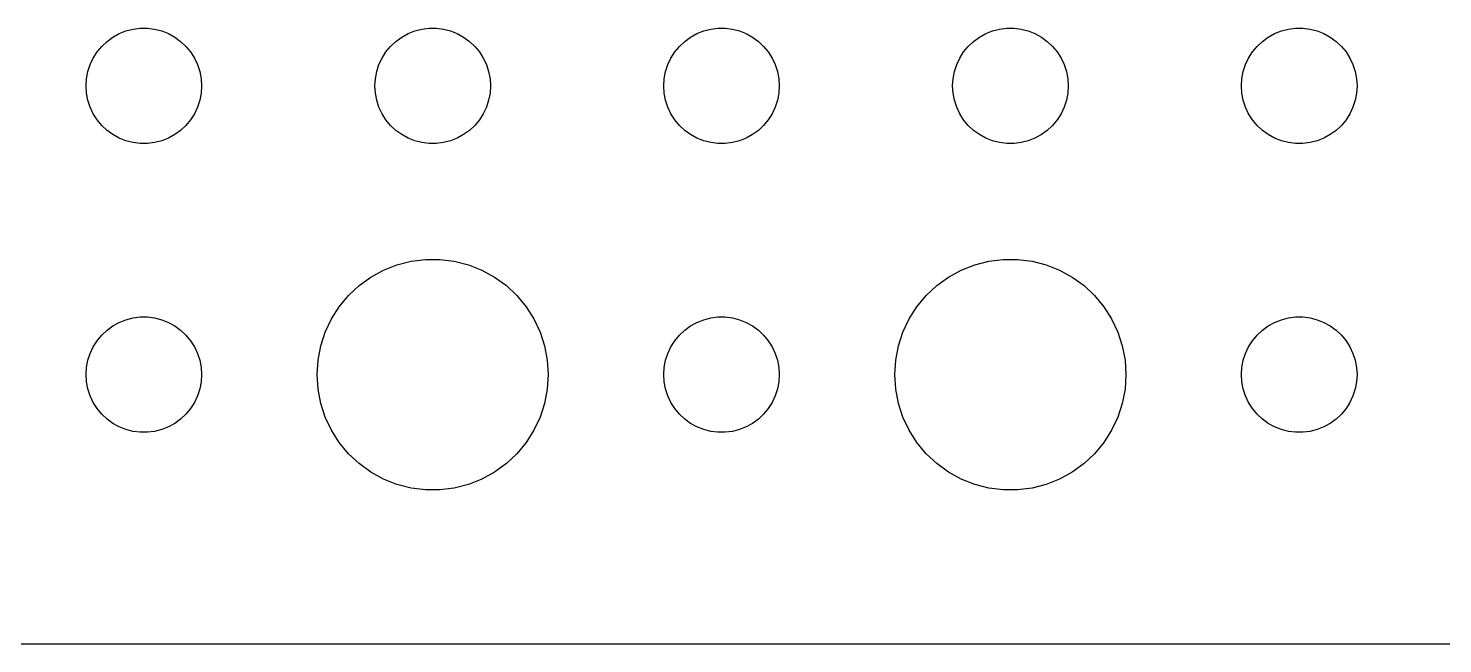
# Model space of a CAD drawing. Header units: metres. Extents: x -150 to 150, y -22 to 22.
# Drawn here: x 72 to 108.72, y -21.99 to -6 of the extents above; entities that cross this region are included whole.
import ezdxf

# ---------------------------------------------------------------- set-up
doc = ezdxf.new("R2010")
doc.units = ezdxf.units.M

msp = doc.modelspace()

# ---------------------------------------------------------------- linework, layer by layer
for p, q in [((74.0439, -6.34422), (74.1963, -6.23351)), ((74.1963, -6.23351), (74.3613, -6.14275)), ((74.3613, -6.14275), (74.5365, -6.07341)), ((74.5365, -6.07341), (74.7189, -6.02657)), ((74.7189, -6.02657), (74.9058, -6.00294)), ((74.9058, -6.00294), (75.0942, -6.00294)), ((75.0942, -6.00294), (75.2811, -6.02657)), ((75.2811, -6.02657), (75.4635, -6.07341)), ((75.4635, -6.07341), (75.6387, -6.14275)), ((75.6387, -6.14275), (75.8037, -6.23351)), ((75.8037, -6.23351), (75.9561, -6.34422)), ((81.5439, -6.34422), (81.6963, -6.23351)), ((81.6963, -6.23351), (81.8613, -6.14275)), ((81.8613, -6.14275), (82.0365, -6.07341)), ((82.0365, -6.07341), (82.2189, -6.02657)), ((82.2189, -6.02657), (82.4058, -6.00294)), ((82.4058, -6.00294), (82.5942, -6.00294)), ((82.5942, -6.00294), (82.7811, -6.02657)), ((82.7811, -6.02657), (82.9635, -6.07341)), ((82.9635, -6.07341), (83.1387, -6.14275)), ((83.1387, -6.14275), (83.3037, -6.23351)), ((83.3037, -6.23351), (83.4561, -6.34422)), ((89.0439, -6.34422), (89.1963, -6.23351)), ((89.1963, -6.23351), (89.3613, -6.14275)), ((89.3613, -6.14275), (89.5365, -6.07341)), ((89.5365, -6.07341), (89.7189, -6.02657)), ((89.7189, -6.02657), (89.9058, -6.00294)), ((89.9058, -6.00294), (90.0942, -6.00294)), ((90.0942, -6.00294), (90.2811, -6.02657)), ((90.2811, -6.02657), (90.4635, -6.07341)), ((90.4635, -6.07341), (90.6387, -6.14275)), ((90.6387, -6.14275), (90.8037, -6.23351)), ((90.8037, -6.23351), (90.9561, -6.34422)), ((96.5439, -6.34422), (96.6963, -6.23351)), ((96.6963, -6.23351), (96.8613, -6.14275)), ((96.8613, -6.14275), (97.0365, -6.07341)), ((97.0365, -6.07341), (97.2189, -6.02657)), ((97.2189, -6.02657), (97.4058, -6.00294)), ((97.4058, -6.00294), (97.5942, -6.00294)), ((97.5942, -6.00294), (97.7811, -6.02657)), ((97.7811, -6.02657), (97.9635, -6.07341)), ((97.9635, -6.07341), (98.1387, -6.14275)), ((98.1387, -6.14275), (98.3037, -6.23351)), ((98.3037, -6.23351), (98.4561, -6.34422)), ((104.044, -6.34422), (104.196, -6.23351)), ((104.196, -6.23351), (104.361, -6.14275)), ((104.361, -6.14275), (104.536, -6.07341)), ((104.536, -6.07341), (104.719, -6.02657)), ((104.719, -6.02657), (104.906, -6.00294)), ((104.906, -6.00294), (105.094, -6.00294)), ((105.094, -6.00294), (105.281, -6.02657)), ((105.281, -6.02657), (105.464, -6.07341)), ((105.464, -6.07341), (105.639, -6.14275)), ((105.639, -6.14275), (105.804, -6.23351)), ((105.804, -6.23351), (105.956, -6.34422)), ((73.7865, -6.61832), (73.9065, -6.47318)), ((73.9065, -6.47318), (74.0439, -6.34422)), ((75.9561, -6.34422), (76.0934, -6.47318)), ((76.0934, -6.47318), (76.2135, -6.61832)), ((81.2865, -6.61832), (81.4065, -6.47318)), ((81.4065, -6.47318), (81.5439, -6.34422)), ((83.4561, -6.34422), (83.5934, -6.47318)), ((83.5934, -6.47318), (83.7135, -6.61832)), ((88.7865, -6.61832), (88.9065, -6.47318)), ((88.9065, -6.47318), (89.0439, -6.34422)), ((90.9561, -6.34422), (91.0934, -6.47318)), ((91.0934, -6.47318), (91.2135, -6.61832)), ((96.2865, -6.61832), (96.4065, -6.47318)), ((96.4065, -6.47318), (96.5439, -6.34422)), ((98.4561, -6.34422), (98.5934, -6.47318)), ((98.5934, -6.47318), (98.7135, -6.61832)), ((103.786, -6.61832), (103.907, -6.47318)), ((103.907, -6.47318), (104.044, -6.34422)), ((105.956, -6.34422), (106.093, -6.47318)), ((106.093, -6.47318), (106.214, -6.61832)), ((73.5471, -7.12695), (73.6053, -6.9478)), ((73.6053, -6.9478), (73.6855, -6.77736)), ((73.6855, -6.77736), (73.7865, -6.61832)), ((76.2135, -6.61832), (76.3145, -6.77736)), ((76.3145, -6.77736), (76.3947, -6.9478)), ((76.3947, -6.9478), (76.4529, -7.12695)), ((81.0471, -7.12695), (81.1053, -6.9478)), ((81.1053, -6.9478), (81.1855, -6.77736)), ((81.1855, -6.77736), (81.2865, -6.61832)), ((83.7135, -6.61832), (83.8145, -6.77736)), ((83.8145, -6.77736), (83.8947, -6.9478)), ((83.8947, -6.9478), (83.9529, -7.12695)), ((88.5471, -7.12695), (88.6053, -6.9478)), ((88.6053, -6.9478), (88.6855, -6.77736)), ((88.6855, -6.77736), (88.7865, -6.61832)), ((91.2135, -6.61832), (91.3145, -6.77736)), ((91.3145, -6.77736), (91.3947, -6.9478)), ((91.3947, -6.9478), (91.4529, -7.12695)), ((96.0471, -7.12695), (96.1053, -6.9478)), ((96.1053, -6.9478), (96.1855, -6.77736)), ((96.1855, -6.77736), (96.2865, -6.61832)), ((98.7135, -6.61832), (98.8145, -6.77736)), ((98.8145, -6.77736), (98.8947, -6.9478)), ((98.8947, -6.9478), (98.9529, -7.12695)), ((103.547, -7.12695), (103.605, -6.9478)), ((103.605, -6.9478), (103.686, -6.77736)), ((103.686, -6.77736), (103.786, -6.61832)), ((106.214, -6.61832), (106.314, -6.77736)), ((106.314, -6.77736), (106.395, -6.9478)), ((106.395, -6.9478), (106.453, -7.12695)), ((73.5, -7.5), (73.5118, -7.312)), ((73.5118, -7.312), (73.5471, -7.12695)), ((76.4529, -7.12695), (76.4882, -7.312)), ((76.4882, -7.312), (76.5, -7.5)), ((81, -7.5), (81.0118, -7.312)), ((81.0118, -7.312), (81.0471, -7.12695)), ((83.9529, -7.12695), (83.9882, -7.312)), ((83.9882, -7.312), (84, -7.5)), ((88.5, -7.5), (88.5118, -7.312)), ((88.5118, -7.312), (88.5471, -7.12695)), ((91.4529, -7.12695), (91.4882, -7.312)), ((91.4882, -7.312), (91.5, -7.5)), ((96, -7.5), (96.0118, -7.312)), ((96.0118, -7.312), (96.0471, -7.12695)), ((98.9529, -7.12695), (98.9882, -7.312)), ((98.9882, -7.312), (99, -7.5)), ((103.5, -7.5), (103.512, -7.312)), ((103.512, -7.312), (103.547, -7.12695)), ((106.453, -7.12695), (106.488, -7.312)), ((106.488, -7.312), (106.5, -7.5)), ((73.5118, -7.68799), (73.5, -7.5)), ((73.5471, -7.87303), (73.5118, -7.68799)), ((76.4882, -7.68799), (76.4529, -7.87303)), ((76.5, -7.5), (76.4882, -7.68799)), ((81.0118, -7.68799), (81, -7.5)), ((81.0471, -7.87303), (81.0118, -7.68799)), ((83.9882, -7.68799), (83.9529, -7.87303)), ((84, -7.5), (83.9882, -7.68799)), ((88.5118, -7.68799), (88.5, -7.5)), ((88.5471, -7.87303), (88.5118, -7.68799)), ((91.4882, -7.68799), (91.4529, -7.87303)), ((91.5, -7.5), (91.4882, -7.68799)), ((96.0118, -7.68799), (96, -7.5)), ((96.0471, -7.87303), (96.0118, -7.68799)), ((98.9882, -7.68799), (98.9529, -7.87303)), ((99, -7.5), (98.9882, -7.68799)), ((103.512, -7.68799), (103.5, -7.5)), ((103.547, -7.87303), (103.512, -7.68799)), ((106.488, -7.68799), (106.453, -7.87303)), ((106.5, -7.5), (106.488, -7.68799)), ((73.6053, -8.05219), (73.5471, -7.87303)), ((73.6855, -8.22263), (73.6053, -8.05219)), ((76.3947, -8.05219), (76.3145, -8.22263)), ((76.4529, -7.87303), (76.3947, -8.05219)), ((81.1053, -8.05219), (81.0471, -7.87303)), ((81.1855, -8.22263), (81.1053, -8.05219)), ((83.8947, -8.05219), (83.8145, -8.22263)), ((83.9529, -7.87303), (83.8947, -8.05219)), ((88.6053, -8.05219), (88.5471, -7.87303)), ((88.6855, -8.22263), (88.6053, -8.05219)), ((91.3947, -8.05219), (91.3145, -8.22263)), ((91.4529, -7.87303), (91.3947, -8.05219)), ((96.1053, -8.05219), (96.0471, -7.87303)), ((96.1855, -8.22263), (96.1053, -8.05219)), ((98.8947, -8.05219), (98.8145, -8.22263)), ((98.9529, -7.87303), (98.8947, -8.05219)), ((103.605, -8.05219), (103.547, -7.87303)), ((103.686, -8.22263), (103.605, -8.05219)), ((106.395, -8.05219), (106.314, -8.22263)), ((106.453, -7.87303), (106.395, -8.05219)), ((73.7865, -8.38167), (73.6855, -8.22263)), ((73.9065, -8.52681), (73.7865, -8.38167)), ((76.2135, -8.38167), (76.0934, -8.52681)), ((76.3145, -8.22263), (76.2135, -8.38167)), ((81.2865, -8.38167), (81.1855, -8.22263)), ((81.4065, -8.52681), (81.2865, -8.38167)), ((83.7135, -8.38167), (83.5934, -8.52681)), ((83.8145, -8.22263), (83.7135, -8.38167)), ((88.7865, -8.38167), (88.6855, -8.22263)), ((88.9065, -8.52681), (88.7865, -8.38167)), ((91.2135, -8.38167), (91.0934, -8.52681)), ((91.3145, -8.22263), (91.2135, -8.38167)), ((96.2865, -8.38167), (96.1855, -8.22263)), ((96.4065, -8.52681), (96.2865, -8.38167)), ((98.7135, -8.38167), (98.5934, -8.52681)), ((98.8145, -8.22263), (98.7135, -8.38167)), ((103.786, -8.38167), (103.686, -8.22263)), ((103.907, -8.52681), (103.786, -8.38167)), ((106.214, -8.38167), (106.093, -8.52681)), ((106.314, -8.22263), (106.214, -8.38167)), ((74.0439, -8.65576), (73.9065, -8.52681)), ((74.1963, -8.76648), (74.0439, -8.65576)), ((74.3613, -8.85724), (74.1963, -8.76648)), ((75.8037, -8.76648), (75.6387, -8.85724)), ((75.9561, -8.65576), (75.8037, -8.76648)), ((76.0934, -8.52681), (75.9561, -8.65576)), ((81.5439, -8.65576), (81.4065, -8.52681)), ((81.6963, -8.76648), (81.5439, -8.65576)), ((81.8613, -8.85724), (81.6963, -8.76648)), ((83.3037, -8.76648), (83.1387, -8.85724)), ((83.4561, -8.65576), (83.3037, -8.76648)), ((83.5934, -8.52681), (83.4561, -8.65576)), ((89.0439, -8.65576), (88.9065, -8.52681)), ((89.1963, -8.76648), (89.0439, -8.65576)), ((89.3613, -8.85724), (89.1963, -8.76648)), ((90.8037, -8.76648), (90.6387, -8.85724)), ((90.9561, -8.65576), (90.8037, -8.76648)), ((91.0934, -8.52681), (90.9561, -8.65576)), ((96.5439, -8.65576), (96.4065, -8.52681)), ((96.6963, -8.76648), (96.5439, -8.65576)), ((96.8613, -8.85724), (96.6963, -8.76648)), ((98.3037, -8.76648), (98.1387, -8.85724)), ((98.4561, -8.65576), (98.3037, -8.76648)), ((98.5934, -8.52681), (98.4561, -8.65576)), ((104.044, -8.65576), (103.907, -8.52681)), ((104.196, -8.76648), (104.044, -8.65576)), ((104.361, -8.85724), (104.196, -8.76648)), ((105.804, -8.76648), (105.639, -8.85724)), ((105.956, -8.65576), (105.804, -8.76648)), ((106.093, -8.52681), (105.956, -8.65576)), ((74.5365, -8.92657), (74.3613, -8.85724)), ((74.7189, -8.97342), (74.5365, -8.92657)), ((74.9058, -8.99704), (74.7189, -8.97342)), ((75.0942, -8.99704), (74.9058, -8.99704)), ((75.2811, -8.97342), (75.0942, -8.99704)), ((75.4635, -8.92657), (75.2811, -8.97342)), ((75.6387, -8.85724), (75.4635, -8.92657)), ((82.0365, -8.92657), (81.8613, -8.85724)), ((82.2189, -8.97342), (82.0365, -8.92657)), ((82.4058, -8.99704), (82.2189, -8.97342)), ((82.5942, -8.99704), (82.4058, -8.99704)), ((82.7811, -8.97342), (82.5942, -8.99704)), ((82.9635, -8.92657), (82.7811, -8.97342)), ((83.1387, -8.85724), (82.9635, -8.92657)), ((89.5365, -8.92657), (89.3613, -8.85724)), ((89.7189, -8.97342), (89.5365, -8.92657)), ((89.9058, -8.99704), (89.7189, -8.97342)), ((90.0942, -8.99704), (89.9058, -8.99704)), ((90.2811, -8.97342), (90.0942, -8.99704)), ((90.4635, -8.92657), (90.2811, -8.97342)), ((90.6387, -8.85724), (90.4635, -8.92657)), ((97.0365, -8.92657), (96.8613, -8.85724)), ((97.2189, -8.97342), (97.0365, -8.92657)), ((97.4058, -8.99704), (97.2189, -8.97342)), ((97.5942, -8.99704), (97.4058, -8.99704)), ((97.7811, -8.97342), (97.5942, -8.99704)), ((97.9635, -8.92657), (97.7811, -8.97342)), ((98.1387, -8.85724), (97.9635, -8.92657)), ((104.536, -8.92657), (104.361, -8.85724)), ((104.719, -8.97342), (104.536, -8.92657)), ((104.906, -8.99704), (104.719, -8.97342)), ((105.094, -8.99704), (104.906, -8.99704)), ((105.281, -8.97342), (105.094, -8.99704)), ((105.464, -8.92657), (105.281, -8.97342)), ((105.639, -8.85724), (105.464, -8.92657)), ((81.573, -12.1468), (81.9379, -12.0531)), ((81.9379, -12.0531), (82.3116, -12.0059)), ((82.3116, -12.0059), (82.6884, -12.0059)), ((82.6884, -12.0059), (83.0621, -12.0531)), ((83.0621, -12.0531), (83.427, -12.1468)), ((96.573, -12.1468), (96.9379, -12.0531)), ((96.9379, -12.0531), (97.3116, -12.0059)), ((97.3116, -12.0059), (97.6884, -12.0059)), ((97.6884, -12.0059), (98.0621, -12.0531)), ((98.0621, -12.0531), (98.427, -12.1468)), ((80.5877, -12.6884), (80.8925, -12.467)), ((80.8925, -12.467), (81.2227, -12.2855)), ((81.2227, -12.2855), (81.573, -12.1468)), ((83.427, -12.1468), (83.7773, -12.2855)), ((83.7773, -12.2855), (84.1075, -12.467)), ((84.1075, -12.467), (84.4123, -12.6884)), ((95.5877, -12.6884), (95.8925, -12.467)), ((95.8925, -12.467), (96.2227, -12.2855)), ((96.2227, -12.2855), (96.573, -12.1468)), ((98.427, -12.1468), (98.7773, -12.2855)), ((98.7773, -12.2855), (99.1075, -12.467)), ((99.1075, -12.467), (99.4123, -12.6884)), ((80.3131, -12.9464), (80.5877, -12.6884)), ((84.4123, -12.6884), (84.6869, -12.9464)), ((95.3131, -12.9464), (95.5877, -12.6884)), ((99.4123, -12.6884), (99.6869, -12.9464)), ((80.073, -13.2366), (80.3131, -12.9464)), ((84.6869, -12.9464), (84.927, -13.2366)), ((95.073, -13.2366), (95.3131, -12.9464)), ((99.6869, -12.9464), (99.927, -13.2366)), ((74.3613, -13.6427), (74.5365, -13.5734)), ((74.5365, -13.5734), (74.7189, -13.5266)), ((74.7189, -13.5266), (74.9058, -13.5029)), ((74.9058, -13.5029), (75.0942, -13.5029)), ((75.0942, -13.5029), (75.2811, -13.5266)), ((75.2811, -13.5266), (75.4635, -13.5734)), ((75.4635, -13.5734), (75.6387, -13.6427)), ((79.7107, -13.8956), (79.8711, -13.5547)), ((79.8711, -13.5547), (80.073, -13.2366)), ((84.927, -13.2366), (85.1289, -13.5547)), ((85.1289, -13.5547), (85.2893, -13.8956)), ((89.3613, -13.6427), (89.5365, -13.5734)), ((89.5365, -13.5734), (89.7189, -13.5266)), ((89.7189, -13.5266), (89.9058, -13.5029)), ((89.9058, -13.5029), (90.0942, -13.5029)), ((90.0942, -13.5029), (90.2811, -13.5266)), ((90.2811, -13.5266), (90.4635, -13.5734)), ((90.4635, -13.5734), (90.6387, -13.6427)), ((94.7107, -13.8956), (94.8711, -13.5547)), ((94.8711, -13.5547), (95.073, -13.2366)), ((99.927, -13.2366), (100.129, -13.5547)), ((100.129, -13.5547), (100.289, -13.8956)), ((104.361, -13.6427), (104.536, -13.5734)), ((104.536, -13.5734), (104.719, -13.5266)), ((104.719, -13.5266), (104.906, -13.5029)), ((104.906, -13.5029), (105.094, -13.5029)), ((105.094, -13.5029), (105.281, -13.5266)), ((105.281, -13.5266), (105.464, -13.5734)), ((105.464, -13.5734), (105.639, -13.6427)), ((73.9065, -13.9732), (74.0439, -13.8442)), ((74.0439, -13.8442), (74.1963, -13.7335)), ((74.1963, -13.7335), (74.3613, -13.6427)), ((75.6387, -13.6427), (75.8037, -13.7335)), ((75.8037, -13.7335), (75.9561, -13.8442)), ((75.9561, -13.8442), (76.0934, -13.9732)), ((79.5943, -14.2539), (79.7107, -13.8956)), ((85.2893, -13.8956), (85.4057, -14.2539)), ((88.9065, -13.9732), (89.0439, -13.8442)), ((89.0439, -13.8442), (89.1963, -13.7335)), ((89.1963, -13.7335), (89.3613, -13.6427)), ((90.6387, -13.6427), (90.8037, -13.7335)), ((90.8037, -13.7335), (90.9561, -13.8442)), ((90.9561, -13.8442), (91.0934, -13.9732)), ((94.5943, -14.2539), (94.7107, -13.8956)), ((100.289, -13.8956), (100.406, -14.2539)), ((103.907, -13.9732), (104.044, -13.8442)), ((104.044, -13.8442), (104.196, -13.7335)), ((104.196, -13.7335), (104.361, -13.6427)), ((105.639, -13.6427), (105.804, -13.7335)), ((105.804, -13.7335), (105.956, -13.8442)), ((105.956, -13.8442), (106.093, -13.9732)), ((73.6053, -14.4478), (73.6855, -14.2774)), ((73.6855, -14.2774), (73.7865, -14.1183)), ((73.7865, -14.1183), (73.9065, -13.9732)), ((76.0934, -13.9732), (76.2135, -14.1183)), ((76.2135, -14.1183), (76.3145, -14.2774)), ((76.3145, -14.2774), (76.3947, -14.4478)), ((79.5237, -14.624), (79.5943, -14.2539)), ((85.4057, -14.2539), (85.4763, -14.624)), ((88.6053, -14.4478), (88.6855, -14.2774)), ((88.6855, -14.2774), (88.7865, -14.1183)), ((88.7865, -14.1183), (88.9065, -13.9732)), ((91.0934, -13.9732), (91.2135, -14.1183)), ((91.2135, -14.1183), (91.3145, -14.2774)), ((91.3145, -14.2774), (91.3947, -14.4478)), ((94.5237, -14.624), (94.5943, -14.2539)), ((100.406, -14.2539), (100.476, -14.624)), ((103.605, -14.4478), (103.686, -14.2774)), ((103.686, -14.2774), (103.786, -14.1183)), ((103.786, -14.1183), (103.907, -13.9732)), ((106.093, -13.9732), (106.214, -14.1183)), ((106.214, -14.1183), (106.314, -14.2774)), ((106.314, -14.2774), (106.395, -14.4478)), ((73.5118, -14.812), (73.5471, -14.627)), ((73.5471, -14.627), (73.6053, -14.4478)), ((76.3947, -14.4478), (76.4529, -14.627)), ((76.4529, -14.627), (76.4882, -14.812)), ((79.5, -15), (79.5237, -14.624)), ((85.4763, -14.624), (85.5, -15)), ((88.5118, -14.812), (88.5471, -14.627)), ((88.5471, -14.627), (88.6053, -14.4478)), ((91.3947, -14.4478), (91.4529, -14.627)), ((91.4529, -14.627), (91.4882, -14.812)), ((94.5, -15), (94.5237, -14.624)), ((100.476, -14.624), (100.5, -15)), ((103.512, -14.812), (103.547, -14.627)), ((103.547, -14.627), (103.605, -14.4478)), ((106.395, -14.4478), (106.453, -14.627)), ((106.453, -14.627), (106.488, -14.812)), ((73.5, -15), (73.5118, -14.812)), ((73.5118, -15.188), (73.5, -15)), ((76.4882, -14.812), (76.5, -15)), ((76.5, -15), (76.4882, -15.188)), ((79.5237, -15.376), (79.5, -15)), ((85.5, -15), (85.4763, -15.376)), ((88.5, -15), (88.5118, -14.812)), ((88.5118, -15.188), (88.5, -15)), ((91.4882, -14.812), (91.5, -15)), ((91.5, -15), (91.4882, -15.188)), ((94.5237, -15.376), (94.5, -15)), ((100.5, -15), (100.476, -15.376)), ((103.5, -15), (103.512, -14.812)), ((103.512, -15.188), (103.5, -15)), ((106.488, -14.812), (106.5, -15)), ((106.5, -15), (106.488, -15.188)), ((73.5471, -15.373), (73.5118, -15.188)), ((73.6053, -15.5522), (73.5471, -15.373)), ((76.4529, -15.373), (76.3947, -15.5522)), ((76.4882, -15.188), (76.4529, -15.373)), ((79.5943, -15.7461), (79.5237, -15.376)), ((85.4763, -15.376), (85.4057, -15.7461)), ((88.5471, -15.373), (88.5118, -15.188)), ((88.6053, -15.5522), (88.5471, -15.373)), ((91.4529, -15.373), (91.3947, -15.5522)), ((91.4882, -15.188), (91.4529, -15.373)), ((94.5943, -15.7461), (94.5237, -15.376)), ((100.476, -15.376), (100.406, -15.7461)), ((103.547, -15.373), (103.512, -15.188)), ((103.605, -15.5522), (103.547, -15.373)), ((106.453, -15.373), (106.395, -15.5522)), ((106.488, -15.188), (106.453, -15.373)), ((73.6855, -15.7226), (73.6053, -15.5522)), ((73.7865, -15.8817), (73.6855, -15.7226)), ((76.3145, -15.7226), (76.2135, -15.8817)), ((76.3947, -15.5522), (76.3145, -15.7226)), ((79.7107, -16.1044), (79.5943, -15.7461)), ((85.4057, -15.7461), (85.2893, -16.1044)), ((88.6855, -15.7226), (88.6053, -15.5522)), ((88.7865, -15.8817), (88.6855, -15.7226)), ((91.3145, -15.7226), (91.2135, -15.8817)), ((91.3947, -15.5522), (91.3145, -15.7226)), ((94.7107, -16.1044), (94.5943, -15.7461)), ((100.406, -15.7461), (100.289, -16.1044)), ((103.686, -15.7226), (103.605, -15.5522)), ((103.786, -15.8817), (103.686, -15.7226)), ((106.314, -15.7226), (106.214, -15.8817)), ((106.395, -15.5522), (106.314, -15.7226)), ((73.9065, -16.0268), (73.7865, -15.8817)), ((74.0439, -16.1558), (73.9065, -16.0268)), ((74.1963, -16.2665), (74.0439, -16.1558)), ((75.9561, -16.1558), (75.8037, -16.2665)), ((76.0934, -16.0268), (75.9561, -16.1558)), ((76.2135, -15.8817), (76.0934, -16.0268)), ((79.8711, -16.4453), (79.7107, -16.1044)), ((85.2893, -16.1044), (85.1289, -16.4453)), ((88.9065, -16.0268), (88.7865, -15.8817)), ((89.0439, -16.1558), (88.9065, -16.0268)), ((89.1963, -16.2665), (89.0439, -16.1558)), ((90.9561, -16.1558), (90.8037, -16.2665)), ((91.0934, -16.0268), (90.9561, -16.1558)), ((91.2135, -15.8817), (91.0934, -16.0268)), ((94.8711, -16.4453), (94.7107, -16.1044)), ((100.289, -16.1044), (100.129, -16.4453)), ((103.907, -16.0268), (103.786, -15.8817)), ((104.044, -16.1558), (103.907, -16.0268)), ((104.196, -16.2665), (104.044, -16.1558)), ((105.956, -16.1558), (105.804, -16.2665)), ((106.093, -16.0268), (105.956, -16.1558)), ((106.214, -15.8817), (106.093, -16.0268)), ((74.3613, -16.3572), (74.1963, -16.2665)), ((74.5365, -16.4266), (74.3613, -16.3572)), ((74.7189, -16.4734), (74.5365, -16.4266)), ((74.9058, -16.497), (74.7189, -16.4734)), ((75.0942, -16.497), (74.9058, -16.497)), ((75.2811, -16.4734), (75.0942, -16.497)), ((75.4635, -16.4266), (75.2811, -16.4734)), ((75.6387, -16.3572), (75.4635, -16.4266)), ((75.8037, -16.2665), (75.6387, -16.3572)), ((80.073, -16.7634), (79.8711, -16.4453)), ((85.1289, -16.4453), (84.927, -16.7634)), ((89.3613, -16.3572), (89.1963, -16.2665)), ((89.5365, -16.4266), (89.3613, -16.3572)), ((89.7189, -16.4734), (89.5365, -16.4266)), ((89.9058, -16.497), (89.7189, -16.4734)), ((90.0942, -16.497), (89.9058, -16.497)), ((90.2811, -16.4734), (90.0942, -16.497)), ((90.4635, -16.4266), (90.2811, -16.4734)), ((90.6387, -16.3572), (90.4635, -16.4266)), ((90.8037, -16.2665), (90.6387, -16.3572)), ((95.073, -16.7634), (94.8711, -16.4453)), ((100.129, -16.4453), (99.927, -16.7634)), ((104.361, -16.3572), (104.196, -16.2665)), ((104.536, -16.4266), (104.361, -16.3572)), ((104.719, -16.4734), (104.536, -16.4266)), ((104.906, -16.497), (104.719, -16.4734)), ((105.094, -16.497), (104.906, -16.497)), ((105.281, -16.4734), (105.094, -16.497)), ((105.464, -16.4266), (105.281, -16.4734)), ((105.639, -16.3572), (105.464, -16.4266)), ((105.804, -16.2665), (105.639, -16.3572)), ((80.3131, -17.0536), (80.073, -16.7634)), ((84.927, -16.7634), (84.6869, -17.0536)), ((95.3131, -17.0536), (95.073, -16.7634)), ((99.927, -16.7634), (99.6869, -17.0536)), ((80.5877, -17.3115), (80.3131, -17.0536)), ((84.6869, -17.0536), (84.4123, -17.3115)), ((95.5877, -17.3115), (95.3131, -17.0536)), ((99.6869, -17.0536), (99.4123, -17.3115)), ((80.8925, -17.533), (80.5877, -17.3115)), ((81.2227, -17.7145), (80.8925, -17.533)), ((84.1075, -17.533), (83.7773, -17.7145)), ((84.4123, -17.3115), (84.1075, -17.533)), ((95.8925, -17.533), (95.5877, -17.3115)), ((96.2227, -17.7145), (95.8925, -17.533)), ((99.1075, -17.533), (98.7773, -17.7145)), ((99.4123, -17.3115), (99.1075, -17.533)), ((81.573, -17.8532), (81.2227, -17.7145)), ((81.9379, -17.9469), (81.573, -17.8532)), ((82.3116, -17.9941), (81.9379, -17.9469)), ((82.6884, -17.9941), (82.3116, -17.9941)), ((83.0621, -17.9469), (82.6884, -17.9941)), ((83.427, -17.8532), (83.0621, -17.9469)), ((83.7773, -17.7145), (83.427, -17.8532)), ((96.573, -17.8532), (96.2227, -17.7145)), ((96.9379, -17.9469), (96.573, -17.8532)), ((97.3116, -17.9941), (96.9379, -17.9469)), ((97.6884, -17.9941), (97.3116, -17.9941)), ((98.0621, -17.9469), (97.6884, -17.9941)), ((98.427, -17.8532), (98.0621, -17.9469)), ((98.7773, -17.7145), (98.427, -17.8532)), ((-144.814, -21.9901), (144.814, -21.9901))]:
    msp.add_line(p, q)

doc.saveas('drawing.dxf')
